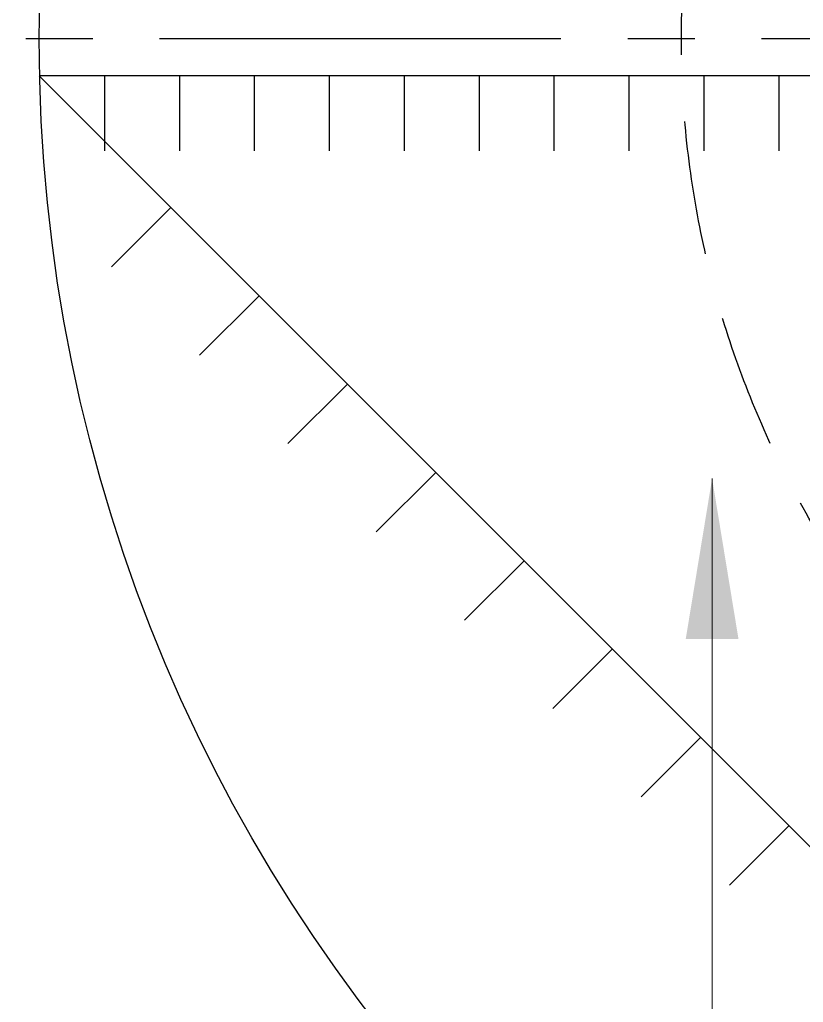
# Model space of a CAD drawing. Header units: millimetres. Extents: x -121190 to 167528, y -50070 to 22631.
# Drawn here: x -53480 to -52747, y 4277 to 5194 of the extents above; entities that cross this region are included whole.
import ezdxf

# ---------------------------------------------------------------- set-up
doc = ezdxf.new("R2010")
doc.units = ezdxf.units.MM
doc.header["$MEASUREMENT"] = 0
doc.linetypes.add('CENTER2', pattern=[1.125, 0.75, -0.125, 0.125, -0.125])
doc.linetypes.add('HIDDEN', pattern=[0.375, 0.25, -0.125])
for name, color, linetype in [('04.HIDDEN', 8, 'HIDDEN'), ('10.HATCH', 9, 'Continuous'), ('CDC.01.AXIS', 160, 'CENTER2')]:
    doc.layers.add(name, color=color, linetype=linetype)
doc.layers.add('CDC_03.BORDER', color=3, linetype='Continuous', lineweight=25)
doc.layers.add('CDC_11.NOTE', color=8, linetype='Continuous', lineweight=18)
doc.styles.get("Standard").update_dxf_attribs({"font": 'txt_____.ttf'})
doc.dimstyles.new('DIM 1-100', dxfattribs={"dimscale": 100, "dimtxt": 4, "dimasz": 1.5, "dimexe": 1, "dimexo": 0, "dimgap": 1, "dimtad": 1, "dimdec": 0, "dimdsep": 46, "dimtxsty": 'Standard', "dimblk": 'ARCHTICK', "dimcen": 0, "dimdle": 1, "dimclrd": 256, "dimclre": 256, "dimclrt": 7, "dimazin": 2, "dimtp": 0.1, "dimtm": 0.1, "dimtfac": 0.71, "dimtdec": 0, "dimtofl": 0, "dimtmove": 2, "dimatfit": 3, "dimfxl": 1, "dimtolj": 1, "dimlwd": -1, "dimlwe": -1, "dimarcsym": 0})

# ---------------------------------------------------------------- blocks, each defined once
blk = doc.blocks.new('_ArchTick')
at = {"color": 0, "linetype": 'ByBlock', "const_width": 0.15}
blk.add_lwpolyline([(-0.5, -0.5), (0.5, 0.5)], dxfattribs=at)

msp = doc.modelspace()

# ---------------------------------------------------------------- linework, layer by layer
at = {"layer": '04.HIDDEN', "ltscale": 500}
msp.add_circle((-51961.32, 5176.84), 900, dxfattribs=at)
at = {"layer": '10.HATCH', "ltscale": 10}
for p, q in [((-53400.32, 5141.84), (-53400.32, 5071.84)), ((-53330.32, 5141.84), (-53330.32, 5071.84)), ((-53260.32, 5141.84), (-53260.32, 5071.84)), ((-53190.32, 5141.84), (-53190.32, 5071.84)), ((-53120.32, 5141.84), (-53120.32, 5071.84)), ((-53050.32, 5141.84), (-53050.32, 5071.84)), ((-52980.32, 5141.84), (-52980.32, 5071.84)), ((-52910.32, 5141.84), (-52910.32, 5071.84)), ((-52840.32, 5141.84), (-52840.32, 5071.84)), ((-52770.32, 5141.84), (-52770.32, 5071.84)), ((-53393.88, 4963.4), (-53338.29, 5018.99)), ((-53311.38, 4880.91), (-53255.79, 4936.5)), ((-53228.87, 4798.42), (-53173.29, 4854.01)), ((-53146.37, 4715.94), (-53090.8, 4771.51)), ((-53063.87, 4633.45), (-53008.3, 4689.01)), ((-52981.36, 4550.96), (-52925.81, 4606.52)), ((-52898.86, 4468.47), (-52843.31, 4524.02)), ((-52816.35, 4385.99), (-52760.81, 4441.53))]:
    msp.add_line(p, q, dxfattribs=at)
at = {"layer": 'CDC.01.AXIS', "ltscale": 500}
msp.add_line((-53911.32, 5176.84), (-50011.32, 5176.84), dxfattribs=at)
at = {"layer": 'CDC_03.BORDER', "ltscale": 10}
for p in [(-51926.32, 5141.84), (-51996.32, 3677.19)]:
    msp.add_line(p, (-53461.32, 5141.84), dxfattribs=at)
msp.add_circle((-51961.32, 5176.84), 1500, dxfattribs=at)

# ---------------------------------------------------------------- leaders
at = {"layer": 'CDC_11.NOTE'}
msp.add_leader([(-52832.58, 4765.86), (-52832.58, 2563.11), (-55842.11, 2563.11)], dimstyle='DIM 1-100', dxfattribs=at)

doc.saveas('drawing.dxf')
